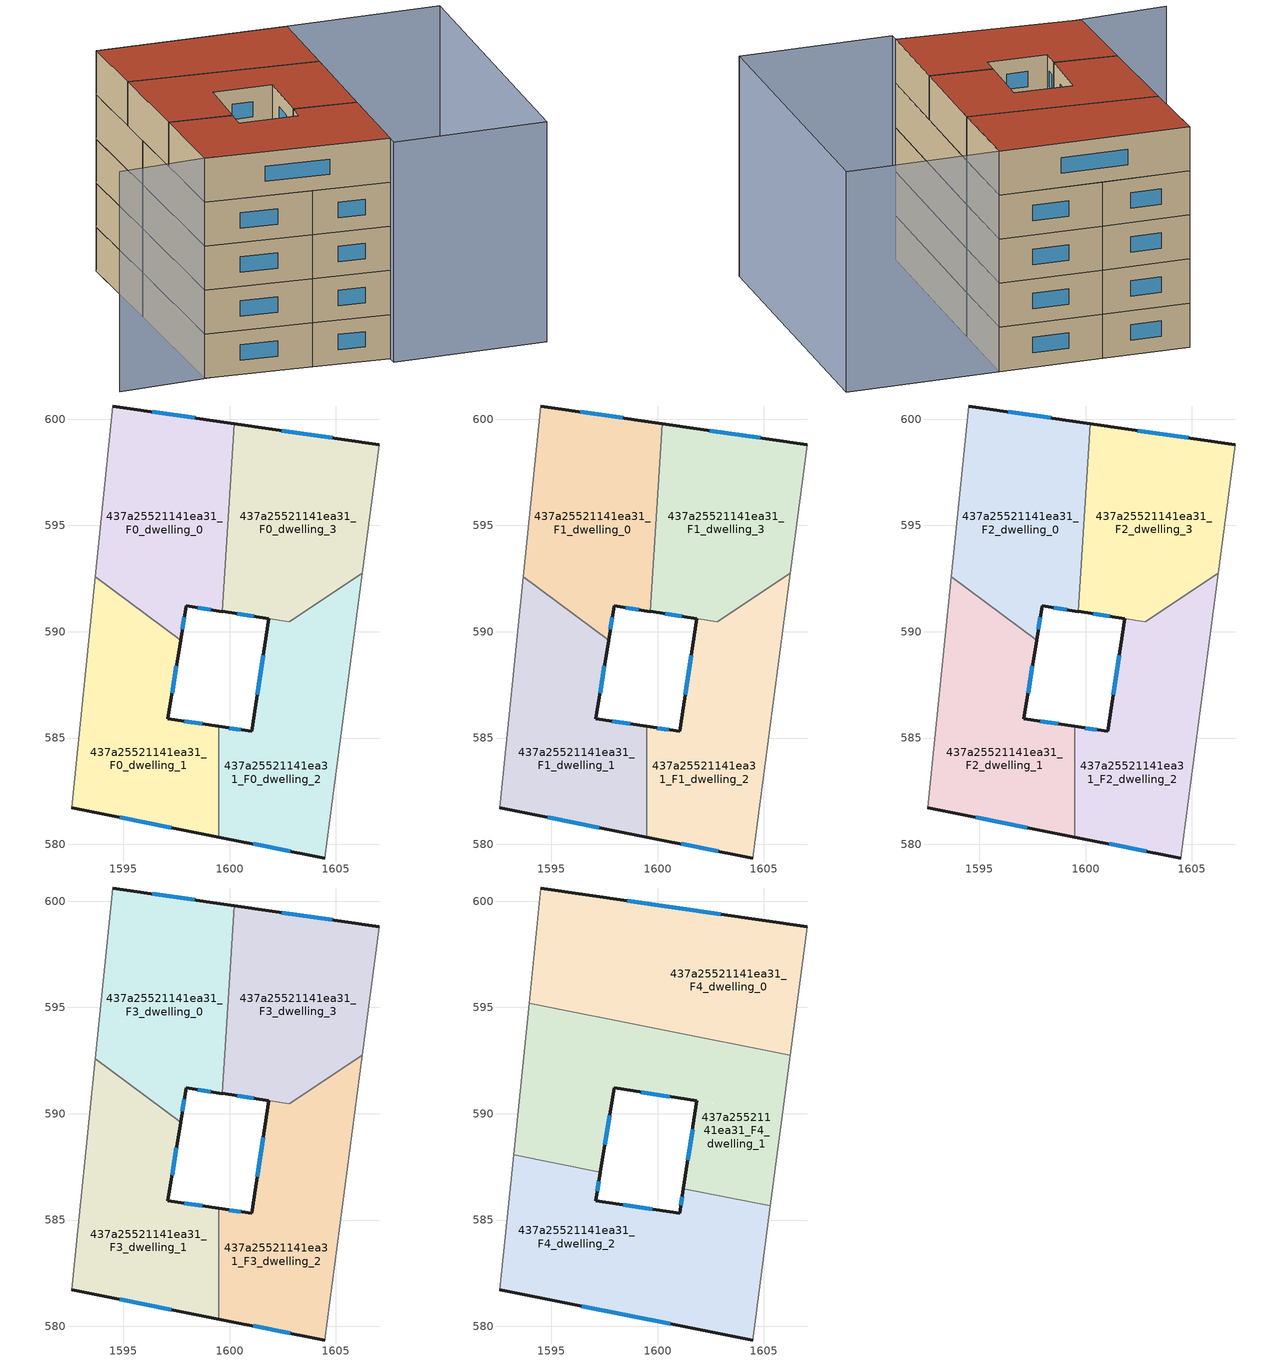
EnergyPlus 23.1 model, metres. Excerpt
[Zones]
437a25521141ea31_F0_dwelling_0
 floor ground (EU_floor_Construction): 1600.23,599.79 1599.66,590.95 1597.96,591.22 1597.7,589.6 1593.69,592.59 1594.51,600.62 z0
 wall outside (EU_wall_Construction): 1597.7,589.6 1597.96,591.22 1599.66,590.95 / 1600.23,599.79 1594.51,600.62 z0:3
 wall adiabatic (EU_wall_Construction): 1594.51,600.62 1593.69,592.59 z0:3
 wall to 437a25521141ea31_F0_dwelling_1 (EU_wall_Construction): 1593.69,592.59 1597.7,589.6 z0:3
 wall to 437a25521141ea31_F0_dwelling_3 (EU_wall_Construction): 1599.66,590.95 1600.23,599.79 z0:3
 window (EU_Window_Construction): 1598.51,591.13 1599.11,591.04 / 1597.78,590.12 1597.88,590.69 / 1598.37,600.06 1596.37,600.35 z0.98:2.02
437a25521141ea31_F0_dwelling_1
 floor ground (EU_floor_Construction): 1597.7,589.6 1597.1,585.92 1599.49,585.55 1599.5,580.34 1592.58,581.72 1593.69,592.59 z0
 wall outside (EU_wall_Construction): 1599.49,585.55 1597.1,585.92 1597.7,589.6 / 1592.58,581.72 1599.5,580.34 z0:3
 wall adiabatic (EU_wall_Construction): 1593.69,592.59 1592.58,581.72 z0:3
 wall to 437a25521141ea31_F0_dwelling_2 (EU_wall_Construction): 1599.5,580.34 1599.49,585.55 z0:3
 window (EU_Window_Construction): 1597.3,587.11 1597.5,588.4 / 1598.71,585.67 1597.88,585.8 / 1594.83,581.27 1597.25,580.79 z0.98:2.02
437a25521141ea31_F0_dwelling_2
 floor ground (EU_floor_Construction): 1606.24,592.76 1604.47,579.36 1599.5,580.34 1599.49,585.55 1601.04,585.31 1601.85,590.61 1599.72,590.95 1602.8,590.46 z0
 wall outside (EU_wall_Construction): 1599.66,590.96 1601.85,590.61 1601.04,585.31 1599.49,585.55 / 1599.5,580.34 1604.47,579.36 z0:3
 wall adiabatic (EU_wall_Construction): 1604.47,579.36 1606.24,592.76 z0:3
 wall to 437a25521141ea31_F0_dwelling_3 (EU_wall_Construction): 1606.24,592.76 1602.8,590.46 1599.66,590.96 z0:3
 window (EU_Window_Construction): 1601.59,588.88 1601.3,587.03 / 1600.37,590.84 1601.14,590.72 / 1601.12,580.02 1602.86,579.68 / 1600.54,585.39 1600,585.47 z0.98:2.02
437a25521141ea31_F0_dwelling_3
 floor ground (EU_floor_Construction): 1607.04,598.8 1606.24,592.76 1602.8,590.46 1599.66,590.95 1600.23,599.79 z0
 wall outside (EU_wall_Construction): 1607.04,598.8 1600.23,599.79 z0:3
 wall adiabatic (EU_wall_Construction): 1606.24,592.76 1607.04,598.8 z0:3
 window (EU_Window_Construction): 1604.83,599.12 1602.45,599.46 z0.98:2.02
437a25521141ea31_F1_dwelling_0
 floor to 437a25521141ea31_F0_dwelling_0 (EU_floor_Construction): 1600.23,599.79 1599.66,590.96 1597.96,591.22 1597.7,589.6 1593.69,592.59 1594.51,600.62 z3
 wall outside (EU_wall_Construction): 1597.7,589.6 1597.96,591.22 1599.66,590.95 / 1600.23,599.79 1594.51,600.62 z3:6
 wall adiabatic (EU_wall_Construction): 1594.51,600.62 1593.69,592.59 z3:6
 wall to 437a25521141ea31_F1_dwelling_1 (EU_wall_Construction): 1593.69,592.59 1597.7,589.6 z3:6
 wall to 437a25521141ea31_F1_dwelling_3 (EU_wall_Construction): 1599.66,590.95 1600.23,599.79 z3:6
 window (EU_Window_Construction): 1598.51,591.13 1599.11,591.04 / 1597.78,590.12 1597.88,590.69 / 1598.37,600.06 1596.37,600.35 z3.98:5.02
437a25521141ea31_F1_dwelling_1
 floor to 437a25521141ea31_F0_dwelling_1 (EU_floor_Construction): 1597.7,589.6 1597.1,585.92 1599.49,585.55 1599.5,580.34 1592.58,581.72 1593.69,592.59 z3
 wall outside (EU_wall_Construction): 1599.49,585.55 1597.1,585.92 1597.7,589.6 / 1592.58,581.72 1599.5,580.34 z3:6
 wall adiabatic (EU_wall_Construction): 1593.69,592.59 1592.58,581.72 z3:6
 wall to 437a25521141ea31_F1_dwelling_2 (EU_wall_Construction): 1599.5,580.34 1599.49,585.55 z3:6
 window (EU_Window_Construction): 1597.3,587.11 1597.5,588.4 / 1598.71,585.67 1597.88,585.8 / 1594.83,581.27 1597.25,580.79 z3.98:5.02
437a25521141ea31_F1_dwelling_2
 floor to 437a25521141ea31_F0_dwelling_2 (EU_floor_Construction): 1606.24,592.76 1604.47,579.36 1599.5,580.34 1599.49,585.55 1601.04,585.31 1601.85,590.61 1599.72,590.95 1602.8,590.46 z3
 wall outside (EU_wall_Construction): 1599.66,590.96 1601.85,590.61 1601.04,585.31 1599.49,585.55 / 1599.5,580.34 1604.47,579.36 z3:6
 wall adiabatic (EU_wall_Construction): 1604.47,579.36 1606.24,592.76 z3:6
 wall to 437a25521141ea31_F1_dwelling_3 (EU_wall_Construction): 1606.24,592.76 1602.8,590.46 1599.66,590.96 z3:6
 window (EU_Window_Construction): 1601.59,588.88 1601.3,587.03 / 1600.37,590.84 1601.14,590.72 / 1601.12,580.02 1602.86,579.68 / 1600.54,585.39 1600,585.47 z3.98:5.02
437a25521141ea31_F1_dwelling_3
 floor to 437a25521141ea31_F0_dwelling_3 (EU_floor_Construction): 1607.04,598.8 1606.24,592.76 1602.8,590.46 1599.66,590.95 1600.23,599.79 z3
 wall outside (EU_wall_Construction): 1607.04,598.8 1600.23,599.79 z3:6
 wall adiabatic (EU_wall_Construction): 1606.24,592.76 1607.04,598.8 z3:6
 window (EU_Window_Construction): 1604.83,599.12 1602.45,599.46 z3.98:5.02
437a25521141ea31_F2_dwelling_0
 floor to 437a25521141ea31_F1_dwelling_0 (EU_floor_Construction): 1600.23,599.79 1599.66,590.96 1597.96,591.22 1597.7,589.6 1593.69,592.59 1594.51,600.62 z6
 wall outside (EU_wall_Construction): 1597.7,589.6 1597.96,591.22 1599.66,590.95 / 1600.23,599.79 1594.51,600.62 z6:9
 wall adiabatic (EU_wall_Construction): 1594.51,600.62 1593.69,592.59 z6:9
 wall to 437a25521141ea31_F2_dwelling_1 (EU_wall_Construction): 1593.69,592.59 1597.7,589.6 z6:9
 wall to 437a25521141ea31_F2_dwelling_3 (EU_wall_Construction): 1599.66,590.95 1600.23,599.79 z6:9
 window (EU_Window_Construction): 1598.51,591.13 1599.11,591.04 / 1597.78,590.12 1597.88,590.69 / 1598.37,600.06 1596.37,600.35 z6.98:8.02
437a25521141ea31_F2_dwelling_1
 floor to 437a25521141ea31_F1_dwelling_1 (EU_floor_Construction): 1597.7,589.6 1597.1,585.92 1599.49,585.55 1599.5,580.34 1592.58,581.72 1593.69,592.59 z6
 wall outside (EU_wall_Construction): 1599.49,585.55 1597.1,585.92 1597.7,589.6 / 1592.58,581.72 1599.5,580.34 z6:9
 wall adiabatic (EU_wall_Construction): 1593.69,592.59 1592.58,581.72 z6:9
 wall to 437a25521141ea31_F2_dwelling_2 (EU_wall_Construction): 1599.5,580.34 1599.49,585.55 z6:9
 window (EU_Window_Construction): 1597.3,587.11 1597.5,588.4 / 1598.71,585.67 1597.88,585.8 / 1594.83,581.27 1597.25,580.79 z6.98:8.02
437a25521141ea31_F2_dwelling_2
 floor to 437a25521141ea31_F1_dwelling_2 (EU_floor_Construction): 1606.24,592.76 1604.47,579.36 1599.5,580.34 1599.49,585.55 1601.04,585.31 1601.85,590.61 1599.72,590.95 1602.8,590.46 z6
 wall outside (EU_wall_Construction): 1599.66,590.96 1601.85,590.61 1601.04,585.31 1599.49,585.55 / 1599.5,580.34 1604.47,579.36 z6:9
 wall adiabatic (EU_wall_Construction): 1604.47,579.36 1606.24,592.76 z6:9
 wall to 437a25521141ea31_F2_dwelling_3 (EU_wall_Construction): 1606.24,592.76 1602.8,590.46 1599.66,590.96 z6:9
 window (EU_Window_Construction): 1601.59,588.88 1601.3,587.03 / 1600.37,590.84 1601.14,590.72 / 1601.12,580.02 1602.86,579.68 / 1600.54,585.39 1600,585.47 z6.98:8.02
437a25521141ea31_F2_dwelling_3
 floor to 437a25521141ea31_F1_dwelling_3 (EU_floor_Construction): 1607.04,598.8 1606.24,592.76 1602.8,590.46 1599.66,590.95 1600.23,599.79 z6
 wall outside (EU_wall_Construction): 1607.04,598.8 1600.23,599.79 z6:9
 wall adiabatic (EU_wall_Construction): 1606.24,592.76 1607.04,598.8 z6:9
 window (EU_Window_Construction): 1604.83,599.12 1602.45,599.46 z6.98:8.02
437a25521141ea31_F3_dwelling_0
 floor to 437a25521141ea31_F2_dwelling_0 (EU_floor_Construction): 1600.23,599.79 1599.66,590.96 1597.96,591.22 1597.7,589.6 1593.69,592.59 1594.51,600.62 z9
 wall outside (EU_wall_Construction): 1597.7,589.6 1597.96,591.22 1599.66,590.95 / 1600.23,599.79 1594.51,600.62 z9:12
 wall adiabatic (EU_wall_Construction): 1594.51,600.62 1593.69,592.59 z9:12
 wall to 437a25521141ea31_F3_dwelling_1 (EU_wall_Construction): 1593.69,592.59 1597.7,589.6 z9:12
 wall to 437a25521141ea31_F3_dwelling_3 (EU_wall_Construction): 1599.66,590.95 1600.23,599.79 z9:12
 window (EU_Window_Construction): 1598.51,591.13 1599.11,591.04 / 1597.78,590.12 1597.88,590.69 / 1598.37,600.06 1596.37,600.35 z9.98:11.02
437a25521141ea31_F3_dwelling_1
 floor to 437a25521141ea31_F2_dwelling_1 (EU_floor_Construction): 1597.7,589.6 1597.1,585.92 1599.49,585.55 1599.5,580.34 1592.58,581.72 1593.69,592.59 z9
 wall outside (EU_wall_Construction): 1599.49,585.55 1597.1,585.92 1597.7,589.6 / 1592.58,581.72 1599.5,580.34 z9:12
 wall adiabatic (EU_wall_Construction): 1593.69,592.59 1592.58,581.72 z9:12
 wall to 437a25521141ea31_F3_dwelling_2 (EU_wall_Construction): 1599.5,580.34 1599.49,585.55 z9:12
 window (EU_Window_Construction): 1597.3,587.11 1597.5,588.4 / 1598.71,585.67 1597.88,585.8 / 1594.83,581.27 1597.25,580.79 z9.98:11.02
437a25521141ea31_F3_dwelling_2
 floor to 437a25521141ea31_F2_dwelling_2 (EU_floor_Construction): 1606.24,592.76 1604.47,579.36 1599.5,580.34 1599.49,585.55 1601.04,585.31 1601.85,590.61 1599.72,590.95 1602.8,590.46 z9
 wall outside (EU_wall_Construction): 1599.66,590.96 1601.85,590.61 1601.04,585.31 1599.49,585.55 / 1599.5,580.34 1604.47,579.36 z9:12
 wall adiabatic (EU_wall_Construction): 1604.47,579.36 1606.24,592.76 z9:12
 wall to 437a25521141ea31_F3_dwelling_3 (EU_wall_Construction): 1606.24,592.76 1602.8,590.46 1599.66,590.96 z9:12
 window (EU_Window_Construction): 1601.59,588.88 1601.3,587.03 / 1600.37,590.84 1601.14,590.72 / 1601.12,580.02 1602.86,579.68 / 1600.54,585.39 1600,585.47 z9.98:11.02
437a25521141ea31_F3_dwelling_3
 floor to 437a25521141ea31_F2_dwelling_3 (EU_floor_Construction): 1607.04,598.8 1606.24,592.76 1602.8,590.46 1599.66,590.95 1600.23,599.79 z9
 wall outside (EU_wall_Construction): 1607.04,598.8 1600.23,599.79 z9:12
 wall adiabatic (EU_wall_Construction): 1606.24,592.76 1607.04,598.8 z9:12
 window (EU_Window_Construction): 1604.83,599.12 1602.45,599.46 z9.98:11.02
437a25521141ea31_F4_dwelling_0
 floor to 437a25521141ea31_F3_dwelling_0 (EU_floor_Construction): 1600.23,599.79 1599.86,594.03 1593.96,595.2 1594.51,600.62 z12
 floor to 437a25521141ea31_F3_dwelling_3 (EU_floor_Construction): 1607.04,598.8 1606.24,592.76 1599.86,594.03 1600.23,599.79 z12
 wall outside (EU_wall_Construction): 1607.04,598.8 1594.51,600.62 z12:15
 wall adiabatic (EU_wall_Construction): 1606.24,592.76 1607.04,598.8 / 1594.51,600.62 1593.96,595.2 z12:15
 wall to 437a25521141ea31_F4_dwelling_1 (EU_wall_Construction): 1593.96,595.2 1606.24,592.76 z12:15
 window (EU_Window_Construction): 1602.97,599.39 1598.59,600.03 z12.98:14.02
 roof outside (EU_roof_Construction): 1606.24,592.76 1607.04,598.8 1594.51,600.62 1593.96,595.2 z15
437a25521141ea31_F4_dwelling_1
 floor to 437a25521141ea31_F3_dwelling_0 (EU_floor_Construction): 1599.86,594.03 1599.66,590.96 1597.96,591.22 1597.7,589.6 1593.69,592.59 1593.96,595.2 z12
 floor to 437a25521141ea31_F3_dwelling_1 (EU_floor_Construction): 1597.7,589.6 1597.32,587.25 1593.23,588.06 1593.69,592.59 z12
 floor to 437a25521141ea31_F3_dwelling_3 (EU_floor_Construction): 1606.24,592.76 1602.8,590.46 1599.66,590.96 1599.86,594.03 z12
 floor to 437a25521141ea31_F3_dwelling_2 (EU_floor_Construction): 1606.24,592.76 1605.3,585.66 1601.22,586.47 1601.85,590.61 1602.56,590.5 1602.8,590.46 z12
 wall outside (EU_wall_Construction): 1597.32,587.25 1597.96,591.22 1601.85,590.61 1601.22,586.47 z12:15
 wall adiabatic (EU_wall_Construction): 1593.96,595.2 1593.23,588.06 / 1605.3,585.66 1606.24,592.76 z12:15
 wall to 437a25521141ea31_F4_dwelling_2 (EU_wall_Construction): 1593.23,588.06 1597.32,587.25 / 1601.22,586.47 1605.3,585.66 z12:15
 window (EU_Window_Construction): 1597.53,588.54 1597.75,589.93 / 1601.65,589.26 1601.42,587.82 / 1599.23,591.02 1600.59,590.81 z12.98:14.02
 roof outside (EU_roof_Construction): 1605.3,585.66 1606.24,592.76 1593.96,595.2 1593.23,588.06 1597.32,587.25 1597.96,591.22 1601.85,590.61 1601.22,586.47 z15
437a25521141ea31_F4_dwelling_2
 floor to 437a25521141ea31_F3_dwelling_1 (EU_floor_Construction): 1597.32,587.25 1597.1,585.92 1599.49,585.55 1599.5,580.34 1592.58,581.72 1593.23,588.06 z12
 floor to 437a25521141ea31_F3_dwelling_2 (EU_floor_Construction): 1605.3,585.66 1604.47,579.36 1599.5,580.34 1599.49,585.55 1601.04,585.31 1601.22,586.47 z12
 wall outside (EU_wall_Construction): 1601.22,586.47 1601.04,585.31 1597.1,585.92 1597.32,587.25 / 1592.58,581.72 1604.47,579.36 z12:15
 wall adiabatic (EU_wall_Construction): 1604.47,579.36 1605.3,585.66 / 1593.23,588.06 1592.58,581.72 z12:15
 window (EU_Window_Construction): 1597.17,586.35 1597.25,586.81 / 1599.76,585.51 1598.38,585.72 / 1601.16,586.09 1601.1,585.69 / 1596.45,580.95 1600.6,580.12 z12.98:14.02
 roof outside (EU_roof_Construction): 1604.47,579.36 1605.3,585.66 1601.22,586.47 1601.04,585.31 1597.1,585.92 1597.32,587.25 1593.23,588.06 1592.58,581.72 z15
shading: 1593.13,581.68 1586.77,582.14 / 1604.38,578.7 1607.04,598.8 / 1607.04,598.8 1617.16,597.46 / 1617.16,597.46 1614.5,577.37 / 1614.5,577.37 1604.38,578.7 z0:15
[Building]
EU S2 Campaign: North Axis=0; Terrain=City; Solar Distribution=FullExterior
[Site:Location]
Bologna: Latitude=44.5; Longitude=11.25; Time Zone=1; Elevation=37
[SizingPeriod:WeatherFileDays]
AnnualSizingPeriod: Begin Month=1; Begin Day of Month=1; End Month=12; End Day of Month=31; Day of Week for Start Day=Monday; Use Weather File Daylight Saving Period=No; Use Weather File Rain and Snow Indicators=No
[MATERIAL]
EU_InternalMass_Material: Roughness=MediumRough; Thickness=0.1; Conductivity=1; Density=1800; Specific Heat=900; Thermal Absorptance=0.9; Solar Absorptance=0.7; Visible Absorptance=0.7
[MATERIAL:NOMASS] Roughness=MediumRough; Thermal Absorptance=0.9; Solar Absorptance=0.7; Visible Absorptance=0.7
Name | Thermal Resistance
EU_wall_NoMass | 0.905828
EU_roof_NoMass | 0.37593
EU_floor_NoMass | 0.67114
[WINDOWMATERIAL:SIMPLEGLAZINGSYSTEM]
EU_Window_SimpleGlazing: UFactor=4.52486; Solar Heat Gain Coefficient=0.85; Visible Transmittance=0.85
[CONSTRUCTION]
EU_wall_Construction: EU_wall_NoMass
EU_roof_Construction: EU_roof_NoMass
EU_floor_Construction: EU_floor_NoMass
EU_Window_Construction: EU_Window_SimpleGlazing
EU_InternalMass_Construction: EU_InternalMass_Material
[ZONE] Type=1; Multiplier=1; Ceiling Height=autocalculate; Floor Area=autocalculate; Part of Total Floor Area=Yes
Name | Volume
437a25521141ea31_F0_dwelling_0; 437a25521141ea31_F1_dwelling_0; 437a25521141ea31_F2_dwelling_0; 437a25521141ea31_F3_dwelling_0 | 163.135
437a25521141ea31_F4_dwelling_0 | 217.506
437a25521141ea31_F0_dwelling_1 | 163.112
437a25521141ea31_F1_dwelling_1; 437a25521141ea31_F2_dwelling_1; 437a25521141ea31_F3_dwelling_1 | 163.115
437a25521141ea31_F4_dwelling_1 | 217.431
437a25521141ea31_F0_dwelling_2; 437a25521141ea31_F1_dwelling_2; 437a25521141ea31_F2_dwelling_2; 437a25521141ea31_F3_dwelling_2 | 164.431
437a25521141ea31_F4_dwelling_2 | 217.49
437a25521141ea31_F0_dwelling_3 | 161.814
437a25521141ea31_F1_dwelling_3; 437a25521141ea31_F2_dwelling_3; 437a25521141ea31_F3_dwelling_3 | 161.815
[INTERNALMASS] Construction=EU_InternalMass_Construction
Name | Zone or ZoneList | Surface Area
437a25521141ea31_F0_dwelling_0_EU_InternalMass | 437a25521141ea31_F0_dwelling_0 | 54.3786
437a25521141ea31_F0_dwelling_1_EU_InternalMass | 437a25521141ea31_F0_dwelling_1 | 54.3711
437a25521141ea31_F0_dwelling_2_EU_InternalMass | 437a25521141ea31_F0_dwelling_2 | 54.8187
437a25521141ea31_F0_dwelling_3_EU_InternalMass | 437a25521141ea31_F0_dwelling_3 | 53.9461
437a25521141ea31_F1_dwelling_0_EU_InternalMass | 437a25521141ea31_F1_dwelling_0 | 54.3786
437a25521141ea31_F1_dwelling_1_EU_InternalMass | 437a25521141ea31_F1_dwelling_1 | 54.3711
437a25521141ea31_F1_dwelling_2_EU_InternalMass | 437a25521141ea31_F1_dwelling_2 | 54.8187
437a25521141ea31_F1_dwelling_3_EU_InternalMass | 437a25521141ea31_F1_dwelling_3 | 53.9461
437a25521141ea31_F2_dwelling_0_EU_InternalMass | 437a25521141ea31_F2_dwelling_0 | 54.3786
437a25521141ea31_F2_dwelling_1_EU_InternalMass | 437a25521141ea31_F2_dwelling_1 | 54.3711
437a25521141ea31_F2_dwelling_2_EU_InternalMass | 437a25521141ea31_F2_dwelling_2 | 54.8187
437a25521141ea31_F2_dwelling_3_EU_InternalMass | 437a25521141ea31_F2_dwelling_3 | 53.9461
437a25521141ea31_F3_dwelling_0_EU_InternalMass | 437a25521141ea31_F3_dwelling_0 | 54.3786
437a25521141ea31_F3_dwelling_1_EU_InternalMass | 437a25521141ea31_F3_dwelling_1 | 54.3711
437a25521141ea31_F3_dwelling_2_EU_InternalMass | 437a25521141ea31_F3_dwelling_2 | 54.8187
437a25521141ea31_F3_dwelling_3_EU_InternalMass | 437a25521141ea31_F3_dwelling_3 | 53.9461
437a25521141ea31_F4_dwelling_0_EU_InternalMass | 437a25521141ea31_F4_dwelling_0 | 72.5024
437a25521141ea31_F4_dwelling_1_EU_InternalMass | 437a25521141ea31_F4_dwelling_1 | 72.5038
437a25521141ea31_F4_dwelling_2_EU_InternalMass | 437a25521141ea31_F4_dwelling_2 | 72.4975
[OTHEREQUIPMENT] Fuel Type=Electricity; Design Level Calculation Method=Watts/Area; Power per Zone Floor Area=1; Fraction Latent=0; Fraction Radiant=0; Fraction Lost=0; Carbon Dioxide Generation Rate=0; EndUse Subcategory=EU_Step8_InternalGains
Name | Zone or ZoneList or Space or SpaceList | Schedule
EU_Step8_InternalGain_437a25521141ea31_F0_dwelling_0_f000 | 437a25521141ea31_F0_dwelling_0 | EU_Step8_GainSchedule_437a25521141ea31_F0_dwelling_0_f000
EU_Step8_InternalGain_437a25521141ea31_F0_dwelling_1_f000 | 437a25521141ea31_F0_dwelling_1 | EU_Step8_GainSchedule_437a25521141ea31_F0_dwelling_1_f000
EU_Step8_InternalGain_437a25521141ea31_F0_dwelling_2_f000 | 437a25521141ea31_F0_dwelling_2 | EU_Step8_GainSchedule_437a25521141ea31_F0_dwelling_2_f000
EU_Step8_InternalGain_437a25521141ea31_F0_dwelling_3_f000 | 437a25521141ea31_F0_dwelling_3 | EU_Step8_GainSchedule_437a25521141ea31_F0_dwelling_3_f000
EU_Step8_InternalGain_437a25521141ea31_F1_dwelling_0_f000 | 437a25521141ea31_F1_dwelling_0 | EU_Step8_GainSchedule_437a25521141ea31_F1_dwelling_0_f000
EU_Step8_InternalGain_437a25521141ea31_F1_dwelling_1_f000 | 437a25521141ea31_F1_dwelling_1 | EU_Step8_GainSchedule_437a25521141ea31_F1_dwelling_1_f000
EU_Step8_InternalGain_437a25521141ea31_F1_dwelling_2_f000 | 437a25521141ea31_F1_dwelling_2 | EU_Step8_GainSchedule_437a25521141ea31_F1_dwelling_2_f000
EU_Step8_InternalGain_437a25521141ea31_F1_dwelling_3_f000 | 437a25521141ea31_F1_dwelling_3 | EU_Step8_GainSchedule_437a25521141ea31_F1_dwelling_3_f000
EU_Step8_InternalGain_437a25521141ea31_F2_dwelling_0_f000 | 437a25521141ea31_F2_dwelling_0 | EU_Step8_GainSchedule_437a25521141ea31_F2_dwelling_0_f000
EU_Step8_InternalGain_437a25521141ea31_F2_dwelling_1_f000 | 437a25521141ea31_F2_dwelling_1 | EU_Step8_GainSchedule_437a25521141ea31_F2_dwelling_1_f000
EU_Step8_InternalGain_437a25521141ea31_F2_dwelling_2_f000 | 437a25521141ea31_F2_dwelling_2 | EU_Step8_GainSchedule_437a25521141ea31_F2_dwelling_2_f000
EU_Step8_InternalGain_437a25521141ea31_F2_dwelling_3_f000 | 437a25521141ea31_F2_dwelling_3 | EU_Step8_GainSchedule_437a25521141ea31_F2_dwelling_3_f000
EU_Step8_InternalGain_437a25521141ea31_F3_dwelling_0_f000 | 437a25521141ea31_F3_dwelling_0 | EU_Step8_GainSchedule_437a25521141ea31_F3_dwelling_0_f000
EU_Step8_InternalGain_437a25521141ea31_F3_dwelling_1_f000 | 437a25521141ea31_F3_dwelling_1 | EU_Step8_GainSchedule_437a25521141ea31_F3_dwelling_1_f000
EU_Step8_InternalGain_437a25521141ea31_F3_dwelling_2_f000 | 437a25521141ea31_F3_dwelling_2 | EU_Step8_GainSchedule_437a25521141ea31_F3_dwelling_2_f000
EU_Step8_InternalGain_437a25521141ea31_F3_dwelling_3_f000 | 437a25521141ea31_F3_dwelling_3 | EU_Step8_GainSchedule_437a25521141ea31_F3_dwelling_3_f000
EU_Step8_InternalGain_437a25521141ea31_F4_dwelling_0_f000 | 437a25521141ea31_F4_dwelling_0 | EU_Step8_GainSchedule_437a25521141ea31_F4_dwelling_0_f000
EU_Step8_InternalGain_437a25521141ea31_F4_dwelling_1_f000 | 437a25521141ea31_F4_dwelling_1 | EU_Step8_GainSchedule_437a25521141ea31_F4_dwelling_1_f000
EU_Step8_InternalGain_437a25521141ea31_F4_dwelling_2_f000 | 437a25521141ea31_F4_dwelling_2 | EU_Step8_GainSchedule_437a25521141ea31_F4_dwelling_2_f000
[ZONEVENTILATION:DESIGNFLOWRATE] Schedule=EU_AlwaysOn; Design Flow Rate Calculation Method=AirChanges/Hour; Air Changes per Hour=0.73129; Ventilation Type=Natural; Fan Pressure Rise=0; Fan Total Efficiency=1; Constant Term Coefficient=1; Temperature Term Coefficient=0; Velocity Term Coefficient=0; Velocity Squared Term Coefficient=0; Minimum Indoor Temperature=-100; Maximum Indoor Temperature=100; Delta Temperature=-100; Minimum Outdoor Temperature=-100; Maximum Outdoor Temperature=100; Maximum Wind Speed=40
Name | Zone or ZoneList or Space or SpaceList
EU_ConstantAir_437a25521141ea31_F0_dwelling_0 | 437a25521141ea31_F0_dwelling_0
EU_ConstantAir_437a25521141ea31_F0_dwelling_1 | 437a25521141ea31_F0_dwelling_1
EU_ConstantAir_437a25521141ea31_F0_dwelling_2 | 437a25521141ea31_F0_dwelling_2
EU_ConstantAir_437a25521141ea31_F0_dwelling_3 | 437a25521141ea31_F0_dwelling_3
EU_ConstantAir_437a25521141ea31_F1_dwelling_0 | 437a25521141ea31_F1_dwelling_0
EU_ConstantAir_437a25521141ea31_F1_dwelling_1 | 437a25521141ea31_F1_dwelling_1
EU_ConstantAir_437a25521141ea31_F1_dwelling_2 | 437a25521141ea31_F1_dwelling_2
EU_ConstantAir_437a25521141ea31_F1_dwelling_3 | 437a25521141ea31_F1_dwelling_3
EU_ConstantAir_437a25521141ea31_F2_dwelling_0 | 437a25521141ea31_F2_dwelling_0
EU_ConstantAir_437a25521141ea31_F2_dwelling_1 | 437a25521141ea31_F2_dwelling_1
EU_ConstantAir_437a25521141ea31_F2_dwelling_2 | 437a25521141ea31_F2_dwelling_2
EU_ConstantAir_437a25521141ea31_F2_dwelling_3 | 437a25521141ea31_F2_dwelling_3
EU_ConstantAir_437a25521141ea31_F3_dwelling_0 | 437a25521141ea31_F3_dwelling_0
EU_ConstantAir_437a25521141ea31_F3_dwelling_1 | 437a25521141ea31_F3_dwelling_1
EU_ConstantAir_437a25521141ea31_F3_dwelling_2 | 437a25521141ea31_F3_dwelling_2
EU_ConstantAir_437a25521141ea31_F3_dwelling_3 | 437a25521141ea31_F3_dwelling_3
EU_ConstantAir_437a25521141ea31_F4_dwelling_0 | 437a25521141ea31_F4_dwelling_0
EU_ConstantAir_437a25521141ea31_F4_dwelling_1 | 437a25521141ea31_F4_dwelling_1
EU_ConstantAir_437a25521141ea31_F4_dwelling_2 | 437a25521141ea31_F4_dwelling_2
[HVACTEMPLATE:THERMOSTAT] Constant Heating Setpoint=20; Constant Cooling Setpoint=50
EU_HeatOnly_437a25521141ea31_F0_dwelling_0; EU_HeatOnly_437a25521141ea31_F0_dwelling_1; EU_HeatOnly_437a25521141ea31_F0_dwelling_2; EU_HeatOnly_437a25521141ea31_F0_dwelling_3; EU_HeatOnly_437a25521141ea31_F1_dwelling_0; EU_HeatOnly_437a25521141ea31_F1_dwelling_1; EU_HeatOnly_437a25521141ea31_F1_dwelling_2; EU_HeatOnly_437a25521141ea31_F1_dwelling_3; EU_HeatOnly_437a25521141ea31_F2_dwelling_0; EU_HeatOnly_437a25521141ea31_F2_dwelling_1; EU_HeatOnly_437a25521141ea31_F2_dwelling_2; EU_HeatOnly_437a25521141ea31_F2_dwelling_3; EU_HeatOnly_437a25521141ea31_F3_dwelling_0; EU_HeatOnly_437a25521141ea31_F3_dwelling_1; EU_HeatOnly_437a25521141ea31_F3_dwelling_2; EU_HeatOnly_437a25521141ea31_F3_dwelling_3; EU_HeatOnly_437a25521141ea31_F4_dwelling_0; EU_HeatOnly_437a25521141ea31_F4_dwelling_1; EU_HeatOnly_437a25521141ea31_F4_dwelling_2
[HVACTEMPLATE:ZONE:IDEALLOADSAIRSYSTEM] System Availability Schedule=EU_AlwaysOn; Maximum Heating Supply Air Temperature=50; Minimum Cooling Supply Air Temperature=13; Maximum Heating Supply Air Humidity Ratio=0.0156; Minimum Cooling Supply Air Humidity Ratio=0.0077; Heating Limit=NoLimit; Cooling Limit=NoLimit; Heating Availability Schedule=EU_AlwaysOn; Cooling Availability Schedule=EU_CoolingOff; Dehumidification Control Type=ConstantSensibleHeatRatio; Cooling Sensible Heat Ratio=0.7; Dehumidification Setpoint=60; Humidification Control Type=None; Humidification Setpoint=30; Outdoor Air Method=None; Outdoor Air Flow Rate per Person=0.00944; Outdoor Air Flow Rate per Zone Floor Area=0; Outdoor Air Flow Rate per Zone=0; Demand Controlled Ventilation Type=None; Outdoor Air Economizer Type=NoEconomizer; Heat Recovery Type=None; Sensible Heat Recovery Effectiveness=0.7; Latent Heat Recovery Effectiveness=0.65
Name | Template Thermostat
437a25521141ea31_F0_dwelling_0 | EU_HeatOnly_437a25521141ea31_F0_dwelling_0
437a25521141ea31_F0_dwelling_1 | EU_HeatOnly_437a25521141ea31_F0_dwelling_1
437a25521141ea31_F0_dwelling_2 | EU_HeatOnly_437a25521141ea31_F0_dwelling_2
437a25521141ea31_F0_dwelling_3 | EU_HeatOnly_437a25521141ea31_F0_dwelling_3
437a25521141ea31_F1_dwelling_0 | EU_HeatOnly_437a25521141ea31_F1_dwelling_0
437a25521141ea31_F1_dwelling_1 | EU_HeatOnly_437a25521141ea31_F1_dwelling_1
437a25521141ea31_F1_dwelling_2 | EU_HeatOnly_437a25521141ea31_F1_dwelling_2
437a25521141ea31_F1_dwelling_3 | EU_HeatOnly_437a25521141ea31_F1_dwelling_3
437a25521141ea31_F2_dwelling_0 | EU_HeatOnly_437a25521141ea31_F2_dwelling_0
437a25521141ea31_F2_dwelling_1 | EU_HeatOnly_437a25521141ea31_F2_dwelling_1
437a25521141ea31_F2_dwelling_2 | EU_HeatOnly_437a25521141ea31_F2_dwelling_2
437a25521141ea31_F2_dwelling_3 | EU_HeatOnly_437a25521141ea31_F2_dwelling_3
437a25521141ea31_F3_dwelling_0 | EU_HeatOnly_437a25521141ea31_F3_dwelling_0
437a25521141ea31_F3_dwelling_1 | EU_HeatOnly_437a25521141ea31_F3_dwelling_1
437a25521141ea31_F3_dwelling_2 | EU_HeatOnly_437a25521141ea31_F3_dwelling_2
437a25521141ea31_F3_dwelling_3 | EU_HeatOnly_437a25521141ea31_F3_dwelling_3
437a25521141ea31_F4_dwelling_0 | EU_HeatOnly_437a25521141ea31_F4_dwelling_0
437a25521141ea31_F4_dwelling_1 | EU_HeatOnly_437a25521141ea31_F4_dwelling_1
437a25521141ea31_F4_dwelling_2 | EU_HeatOnly_437a25521141ea31_F4_dwelling_2
[SIZING:ZONE] Zone Cooling Design Supply Air Temperature Input Method=SupplyAirTemperature; Zone Cooling Design Supply Air Temperature=13; Zone Heating Design Supply Air Temperature Input Method=SupplyAirTemperature; Zone Heating Design Supply Air Temperature=50; Zone Cooling Design Supply Air Humidity Ratio=0.008; Zone Heating Design Supply Air Humidity Ratio=0.008; Cooling Design Air Flow Method=DesignDay; Cooling Design Air Flow Rate=0; Cooling Minimum Air Flow per Zone Floor Area=0.000762; Cooling Minimum Air Flow=0; Cooling Minimum Air Flow Fraction=0.2; Heating Design Air Flow Method=DesignDay; Heating Design Air Flow Rate=0; Heating Maximum Air Flow per Zone Floor Area=0.002032; Heating Maximum Air Flow=0.141576; Heating Maximum Air Flow Fraction=0.3; Account for Dedicated Outdoor Air System=No; Dedicated Outdoor Air System Control Strategy=NeutralSupplyAir; Dedicated Outdoor Air Low Setpoint Temperature for Design=autosize; Dedicated Outdoor Air High Setpoint Temperature for Design=autosize; Zone Load Sizing Method=Sensible Load Only No Latent Load; Zone Latent Cooling Design Supply Air Humidity Ratio Input Method=HumidityRatioDifference; Zone Cooling Design Supply Air Humidity Ratio Difference=0.005; Zone Latent Heating Design Supply Air Humidity Ratio Input Method=HumidityRatioDifference; Zone Humidification Design Supply Air Humidity Ratio Difference=0.005
437a25521141ea31_F0_dwelling_0; 437a25521141ea31_F0_dwelling_1; 437a25521141ea31_F0_dwelling_2; 437a25521141ea31_F0_dwelling_3; 437a25521141ea31_F1_dwelling_0; 437a25521141ea31_F1_dwelling_1; 437a25521141ea31_F1_dwelling_2; 437a25521141ea31_F1_dwelling_3; 437a25521141ea31_F2_dwelling_0; 437a25521141ea31_F2_dwelling_1; 437a25521141ea31_F2_dwelling_2; 437a25521141ea31_F2_dwelling_3; 437a25521141ea31_F3_dwelling_0; 437a25521141ea31_F3_dwelling_1; 437a25521141ea31_F3_dwelling_2; 437a25521141ea31_F3_dwelling_3; 437a25521141ea31_F4_dwelling_0; 437a25521141ea31_F4_dwelling_1; 437a25521141ea31_F4_dwelling_2
[SCHEDULE:CONSTANT]
Name | Hourly Value
EU_AlwaysOn | 1
EU_CoolingOff | 0
[SCHEDULE:FILE] Column Number=1; Rows to Skip at Top=0; Number of Hours of Data=8760; Column Separator=Comma; Interpolate to Timestep=No; Minutes per Item=60; Adjust Schedule for Daylight Savings=Yes
Name | File
EU_Step8_GainSchedule_437a25521141ea31_F0_dwelling_0_f000 | ../../schedules/437a25521141ea31/437a25521141ea31_F0_dwelling_0_f000_gain.csv
EU_Step8_GainSchedule_437a25521141ea31_F0_dwelling_1_f000 | ../../schedules/437a25521141ea31/437a25521141ea31_F0_dwelling_1_f000_gain.csv
EU_Step8_GainSchedule_437a25521141ea31_F0_dwelling_2_f000 | ../../schedules/437a25521141ea31/437a25521141ea31_F0_dwelling_2_f000_gain.csv
EU_Step8_GainSchedule_437a25521141ea31_F0_dwelling_3_f000 | ../../schedules/437a25521141ea31/437a25521141ea31_F0_dwelling_3_f000_gain.csv
EU_Step8_GainSchedule_437a25521141ea31_F1_dwelling_0_f000 | ../../schedules/437a25521141ea31/437a25521141ea31_F1_dwelling_0_f000_gain.csv
EU_Step8_GainSchedule_437a25521141ea31_F1_dwelling_1_f000 | ../../schedules/437a25521141ea31/437a25521141ea31_F1_dwelling_1_f000_gain.csv
EU_Step8_GainSchedule_437a25521141ea31_F1_dwelling_2_f000 | ../../schedules/437a25521141ea31/437a25521141ea31_F1_dwelling_2_f000_gain.csv
EU_Step8_GainSchedule_437a25521141ea31_F1_dwelling_3_f000 | ../../schedules/437a25521141ea31/437a25521141ea31_F1_dwelling_3_f000_gain.csv
EU_Step8_GainSchedule_437a25521141ea31_F2_dwelling_0_f000 | ../../schedules/437a25521141ea31/437a25521141ea31_F2_dwelling_0_f000_gain.csv
EU_Step8_GainSchedule_437a25521141ea31_F2_dwelling_1_f000 | ../../schedules/437a25521141ea31/437a25521141ea31_F2_dwelling_1_f000_gain.csv
EU_Step8_GainSchedule_437a25521141ea31_F2_dwelling_2_f000 | ../../schedules/437a25521141ea31/437a25521141ea31_F2_dwelling_2_f000_gain.csv
EU_Step8_GainSchedule_437a25521141ea31_F2_dwelling_3_f000 | ../../schedules/437a25521141ea31/437a25521141ea31_F2_dwelling_3_f000_gain.csv
EU_Step8_GainSchedule_437a25521141ea31_F3_dwelling_0_f000 | ../../schedules/437a25521141ea31/437a25521141ea31_F3_dwelling_0_f000_gain.csv
EU_Step8_GainSchedule_437a25521141ea31_F3_dwelling_1_f000 | ../../schedules/437a25521141ea31/437a25521141ea31_F3_dwelling_1_f000_gain.csv
EU_Step8_GainSchedule_437a25521141ea31_F3_dwelling_2_f000 | ../../schedules/437a25521141ea31/437a25521141ea31_F3_dwelling_2_f000_gain.csv
EU_Step8_GainSchedule_437a25521141ea31_F3_dwelling_3_f000 | ../../schedules/437a25521141ea31/437a25521141ea31_F3_dwelling_3_f000_gain.csv
EU_Step8_GainSchedule_437a25521141ea31_F4_dwelling_0_f000 | ../../schedules/437a25521141ea31/437a25521141ea31_F4_dwelling_0_f000_gain.csv
EU_Step8_GainSchedule_437a25521141ea31_F4_dwelling_1_f000 | ../../schedules/437a25521141ea31/437a25521141ea31_F4_dwelling_1_f000_gain.csv
EU_Step8_GainSchedule_437a25521141ea31_F4_dwelling_2_f000 | ../../schedules/437a25521141ea31/437a25521141ea31_F4_dwelling_2_f000_gain.csv
